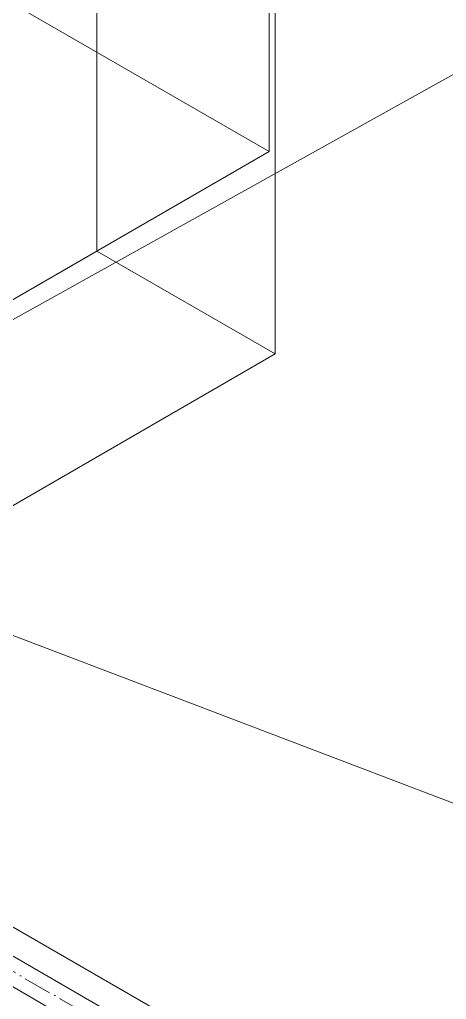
# Model space of a CAD drawing. Header units: millimetres. Extents: x -88595 to 880822, y -1054509 to -148035.
# Drawn here: x 392581.7 to 392734, y -324847.1 to -324497.5 of the extents above; entities that cross this region are included whole.
import ezdxf

# ---------------------------------------------------------------- set-up
doc = ezdxf.new("R2010")
doc.units = ezdxf.units.MM
doc.linetypes.add('$12$ADSK_Осевая', pattern=[14, 10, -2, 0, -2])
for name, color, linetype, lineweight in [('Изоляция', 7, 'Continuous', 18), ('Марки', 7, 'Continuous', 20), ('Оборудование', 7, 'Continuous', 18), ('Трубопровод', 7, 'Continuous', 18)]:
    doc.layers.add(name, color=color, linetype=linetype, lineweight=lineweight)

# ---------------------------------------------------------------- blocks, each defined once
blk = doc.blocks.new('$0$ADSK_Канальный блок кондиционера1 - AD242MJERAB-3267365-В_ОВ3_1')
at = {"layer": 'Оборудование'}
for p, q in [((18809.76, 6999.76), (18067.3, 7428.42)), ((18809.76, 7203.89), (18809.76, 6999.76)), ((18748.25, 6964.24), (18748.25, 7168.37)), ((18811.89, 6927.5), (18811.89, 7131.63)), ((18809.76, 6999.76), (18316.91, 6715.21)), ((18606.82, 6882.59), (18748.25, 6964.24)), ((18748.25, 6964.24), (18811.89, 6927.5)), ((18811.89, 6927.5), (18670.46, 6845.85))]:
    blk.add_line(p, q, dxfattribs=at)

msp = doc.modelspace()

# ---------------------------------------------------------------- linework, layer by layer
at = {"layer": 'Изоляция', "color": 190, "true_color": 0x8000ff}
msp.add_line((396506.84, -327088.75), (392287.91, -324652.95), dxfattribs=at)
at = {"layer": 'Марки'}
for p, q in [((392567.88, -324610.93), (392850.29, -324453.61)), ((392563.32, -324711.14), (392850.29, -324820.47))]:
    msp.add_line(p, q, dxfattribs=at)
at = {"layer": 'Трубопровод', "color": 190, "true_color": 0x8000ff}
for p, q in [((396502.34, -327096.55), (392280.77, -324659.22)), ((392276.01, -324667.47), (396497.58, -327104.79))]:
    msp.add_line(p, q, dxfattribs=at)
at = {"layer": 'Трубопровод', "color": 190, "linetype": '$12$ADSK_Осевая', "true_color": 0x8000ff}
msp.add_line((396499.96, -327100.67), (392278.39, -324663.35), dxfattribs=at)
msp.add_line((396499.96, -327100.67), (392278.39, -324663.35), dxfattribs=at)

# ---------------------------------------------------------------- block references
at = {"layer": 'Оборудование'}
msp.add_blockref('$0$ADSK_Канальный блок кондиционера1 - AD242MJERAB-3267365-В_ОВ3_1', (373861.06, -331544.31), dxfattribs=at)

doc.saveas('drawing.dxf')
